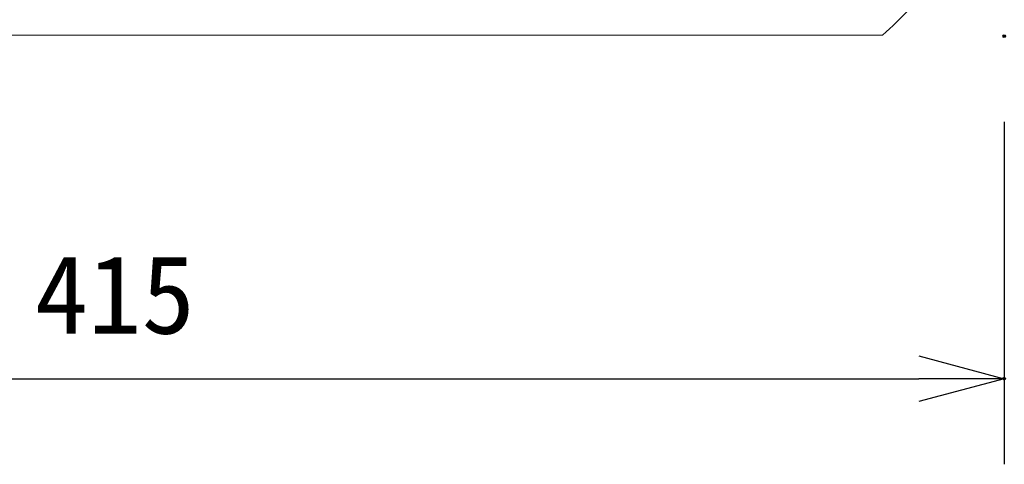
# Model space of a CAD drawing. Units: millimetres, scale not verified. Extents: x -62 to 63, y -56 to 57.
# Drawn here: x 31.36 to 54.36, y -9.58 to 0.81 of the extents above; entities that cross this region are included whole.
import ezdxf
from ezdxf.enums import TextEntityAlignment as Align

# ---------------------------------------------------------------- set-up
doc = ezdxf.new("R2010")
doc.units = ezdxf.units.MM
doc.header["$LTSCALE"] = 0.125
doc.header["$PDMODE"] = 32
doc.header["$PDSIZE"] = 0.0625
for name, color, linetype in [('0-0_0', 7, 'Continuous'), ('0-3_DEFPOINTS', 7, 'Continuous'), ('0-6_SUNPO', 7, 'Continuous')]:
    doc.layers.add(name, color=color, linetype=linetype)
doc.layers.add('0-5_GAIKEI', color=7, linetype='Continuous', lineweight=18)
doc.styles.add('ＭＳ ゴシック', font='')
doc.styles.get('ＭＳ ゴシック').set_extended_font_data('MS Gothic')

# ---------------------------------------------------------------- blocks, each defined once
blk = doc.blocks.new('_OPEN30')
at = {"layer": '0-0_0'}
blk.add_line((0, 0), (-1, 0), dxfattribs=at)
blk.add_lwpolyline([(-1, 0.26795), (0, 0), (-1, -0.26795)], dxfattribs=at)
blk = doc.blocks.new('D8')
at = {"layer": '0-3_DEFPOINTS'}
for p in [(52.5954, 5.6853), (52.5954, -2.3147)]:
    blk.add_point(p, dxfattribs=at)
at = {"layer": '0-6_SUNPO'}
for p, q in [((52.5954, 3.6853), (52.5954, -4.3147)), ((13.0614, -2.3147), (50.5954, -2.3147))]:
    blk.add_line(p, q, dxfattribs=at)
at = {"layer": '0-6_SUNPO', "xscale": 2, "yscale": 2}
blk.add_blockref('_OPEN30', (52.5954, -2.3147), dxfattribs=at)
at = {"layer": '0-6_SUNPO', "style": 'ＭＳ ゴシック'}
blk.add_text('415', height=1.833, dxfattribs=at).set_placement((29.9534, -1.8147), align=Align.BOTTOM_LEFT)

msp = doc.modelspace()

# ---------------------------------------------------------------- linework, layer by layer
at = {"layer": '0-5_GAIKEI'}
for points in [[(51.5096, 0.4455), (51.5932, 0.5192), (51.6762, 0.5939), (51.7578, 0.67), (51.8386, 0.747), (51.9183, 0.8251), (51.9967, 0.9043), (52.0743, 0.9845), (52.1507, 1.0658), (52.2261, 1.1481), (52.3003, 1.2316), (52.3735, 1.3158), (52.4454, 1.4013), (52.5161, 1.4875), (52.5857, 1.5749), (52.5963, 1.5881), (52.6067, 1.6015)], [(27.8224, 0.4455), (30.3653, 0.4455), (32.914, 0.4455)], [(32.914, 0.4455), (33.3889, 0.4455), (33.8638, 0.4455)], [(47.8605, 0.4455), (47.5304, 0.4455), (47.1842, 0.4455), (47.1574, 0.4455), (47.1306, 0.4455), (46.9784, 0.4455), (46.8243, 0.4455), (46.64, 0.4455), (46.4534, 0.4455), (45.6817, 0.4455), (44.8734, 0.4455), (44.0323, 0.4455), (43.1633, 0.4455), (42.7196, 0.4455), (42.2705, 0.4455), (41.8165, 0.4455), (41.3587, 0.4455), (40.8973, 0.4455), (40.4327, 0.4455), (40.1996, 0.4455), (39.9659, 0.4455), (39.9354, 0.4455), (39.9051, 0.4455), (39.8185, 0.4455), (39.7321, 0.4455), (39.615, 0.4455), (39.4979, 0.4455), (39.0295, 0.4455), (38.5608, 0.4455), (38.0919, 0.4455), (37.6226, 0.4455), (36.6838, 0.4455), (35.744, 0.4455), (35.2788, 0.4455), (34.8134, 0.4455), (34.3387, 0.4455), (33.8638, 0.4455)], [(49.8952, 0.4455), (49.8749, 0.4455), (49.8545, 0.4455), (49.8301, 0.4455), (49.8052, 0.4455), (49.7539, 0.4455), (49.7007, 0.4455), (49.4679, 0.4455), (49.2043, 0.4455), (48.9105, 0.4455), (48.5878, 0.4455), (48.2374, 0.4455), (47.8605, 0.4455)], [(50.926, 0.4455), (50.924, 0.4455), (50.922, 0.4455), (50.9154, 0.4455), (50.9085, 0.4455), (50.8971, 0.4455), (50.885, 0.4455), (50.8653, 0.4455), (50.8446, 0.4455), (50.7534, 0.4455), (50.648, 0.4455), (50.3933, 0.4455), (50.0803, 0.4455), (50.037, 0.4455), (49.9929, 0.4455), (49.9592, 0.4455), (49.925, 0.4455), (49.9134, 0.4455), (49.9018, 0.4455), (49.8986, 0.4455), (49.8952, 0.4455)], [(50.926, 0.4455), (50.9306, 0.4455), (50.9351, 0.4455), (50.9459, 0.4455), (50.9565, 0.4455), (50.9732, 0.4455), (50.9898, 0.4455), (51.112, 0.4455), (51.2176, 0.4455), (51.2642, 0.4455), (51.3067, 0.4455), (51.345, 0.4455), (51.3795, 0.4455), (51.4098, 0.4455), (51.4363, 0.4455), (51.4585, 0.4455), (51.4769, 0.4455), (51.5012, 0.4455), (51.5096, 0.4455)]]:
    msp.add_lwpolyline(points, dxfattribs=at)

# ---------------------------------------------------------------- block references
at = {"layer": '0-6_SUNPO'}
msp.add_blockref('D8', (1.7607, -5.2637), dxfattribs=at)

doc.saveas('drawing.dxf')
